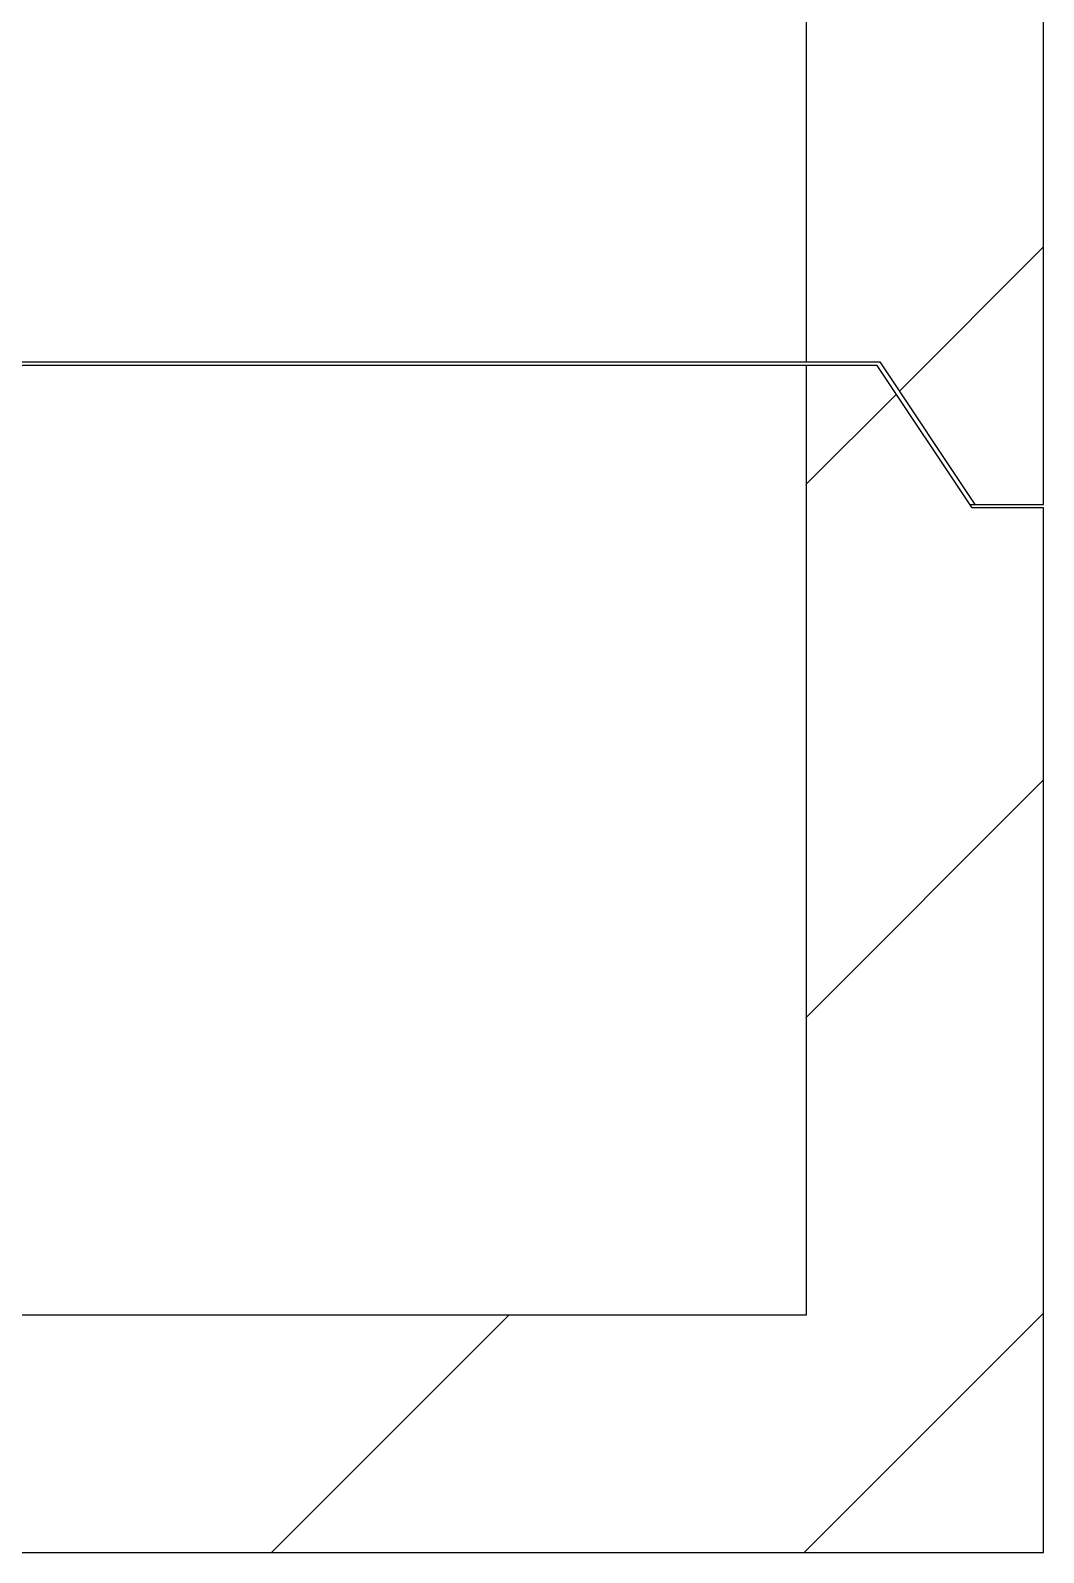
# Model space of a CAD drawing. Header units: centimetres. Extents: x -13594 to 4017, y -3206 to 1780.
# Drawn here: x -1777.2 to -1580.2, y 242.9 to 538.9 of the extents above; entities that cross this region are included whole.
import ezdxf

# ---------------------------------------------------------------- set-up
doc = ezdxf.new("R2010")
doc.units = ezdxf.units.CM

# ---------------------------------------------------------------- blocks, each defined once
blk = doc.blocks.new('SW_HATCH_0')
at = {"color": 0, "linetype": 'Continuous', "lineweight": 18}
for p, q in [((22.786, -22.116), (24, -20.901)), ((21.998, -22.903), (22.76, -22.141)), ((21.998, -27.393), (23.998, -25.393)), ((17.493, -31.899), (19.493, -29.899)), ((21.983, -31.899), (23.998, -29.884))]:
    blk.add_line(p, q, dxfattribs=at)

msp = doc.modelspace()

# ---------------------------------------------------------------- linework, layer by layer
at = {"color": 7, "linetype": 'Continuous', "lineweight": 25}
for p, q in [((-1626.35, 542.53), (-1626.35, 474.42)), ((-1580.19, 446.73), (-1580.19, 542.53)), ((-1825.92, 474.42), (-1626.35, 474.42)), ((-1626.39, 473.75), (-1825.9, 473.75)), ((-1626.39, 473.75), (-1626.39, 289.11)), ((-1612.55, 473.75), (-1626.39, 473.75)), ((-1626.35, 474.42), (-1612, 474.42)), ((-1594.08, 446.06), (-1612.55, 473.75)), ((-1612, 474.42), (-1593.54, 446.73)), ((-1594.53, 446.73), (-1593.54, 446.73)), ((-1580.23, 446.06), (-1594.08, 446.06)), ((-1593.54, 446.73), (-1580.19, 446.73)), ((-1580.23, 242.95), (-1580.23, 446.06)), ((-1626.39, 289.11), (-2088, 289.11)), ((-2134.16, 242.95), (-1580.23, 242.95))]:
    msp.add_line(p, q, dxfattribs=at)

# ---------------------------------------------------------------- block references
at = {"color": 7, "linetype": 'Continuous', "lineweight": 18, "xscale": 23.0804869763696, "yscale": 23.0804869763696, "zscale": 23.0804869763696}
msp.add_blockref('SW_HATCH_0', (-2134.12, 979.18), dxfattribs=at)

doc.saveas('drawing.dxf')
